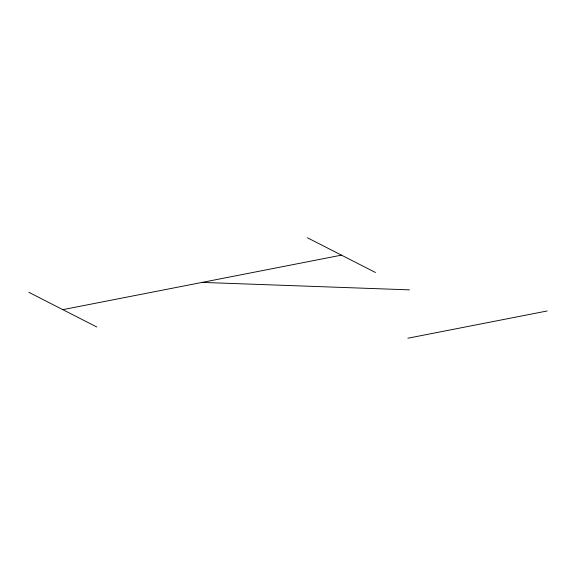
<?xml version="1.0" encoding="UTF-8"?>
<svg xmlns="http://www.w3.org/2000/svg" width="576" height="576" viewBox="0 0 576 576"><rect width="100%" height="100%" fill="white"/><g stroke="black" fill="none" stroke-linecap="round" stroke-linejoin="round"><path stroke-width="0.86" d="M62.82 309.65L341.467 255.139M407.873 338.22L547.2 310.968M202.14 282.398L409.5 289.865M307.447 237.78L375.487 272.506M28.8 292.291L96.833 327.017"/></g></svg>
